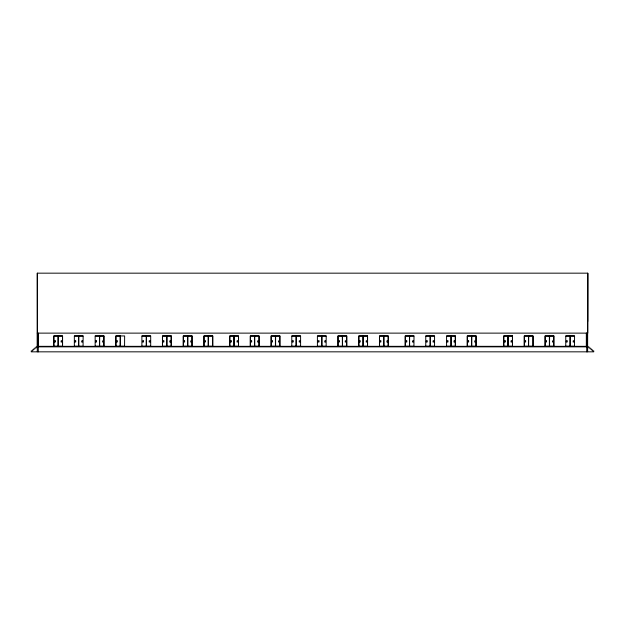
<?xml version="1.0" encoding="UTF-8"?>
<svg xmlns="http://www.w3.org/2000/svg" width="625" height="625" viewBox="0 0 625 625"><rect width="100%" height="100%" fill="white"/><g stroke="black" fill="none" stroke-linecap="round" stroke-linejoin="round"><path stroke-width="0.94" d="M587.719 321.492L587.719 273.164L587.633 351.836M37.227 333.125L587.773 333.125L587.773 273.164L37.227 273.164L37.281 351.836M58.266 336.023L62.5 336.023L62.5 346.25L58.266 346.25M74.414 336.023L78.656 336.023L78.656 346.25L74.414 346.25M78.805 336.016L83.07 336.016M95.242 336.039L99.461 336.039M120.164 336.023L115.914 336.023L115.914 346.258L120.164 346.258M141.977 336.031L146.203 336.031M150.609 336.023L146.375 336.023L146.375 346.25L150.609 346.25M166.766 336.023L162.523 336.023L162.523 346.25L166.766 346.25L166.844 335.945M254.758 336.016L259.023 336.016L259.023 346.258L254.758 346.258M291.867 336.023L296.117 336.023L296.125 346.398M296.266 336.016L300.523 336.016M317.492 336.031L321.719 336.031M326.125 336.023L321.891 336.023L321.891 346.25L326.125 346.25L326.211 335.945L317.406 335.945L317.406 346.328M342.281 336.023L338.039 336.023L338.039 346.25L342.281 346.25M383.93 336.016L388.195 336.016L388.195 346.258L383.93 346.258L383.859 335.945M409.688 336.023L413.93 336.023M425.844 336.023L430.078 336.023M434.492 336.016L430.234 336.016L430.234 346.258L434.492 346.258M446.664 336.039L450.883 336.039M471.586 336.023L467.336 336.023L467.336 346.258L471.586 346.258M528.727 336.016L532.984 336.016L532.984 346.258L528.727 346.258M565.836 336.023L570.086 336.023L570.094 346.398M570.227 336.016L574.492 336.016M78.805 346.258L83.07 346.258L83.141 335.945L74.336 335.945L74.336 346.328M95.242 346.242L99.461 346.242M141.977 346.242L146.203 346.242M234.219 346.25L238.461 346.25L238.461 336.023L234.219 336.023L234.219 346.25L234.141 335.945M291.867 346.258L296.117 346.258M296.266 346.258L300.523 346.258M317.492 346.242L321.719 346.242M342.43 346.258L346.688 346.258L346.688 336.016L342.43 336.016L342.43 346.258L342.359 335.945M388.266 346.328L388.266 335.945L379.461 335.945L379.461 346.328L383.789 346.258M409.688 346.25L413.93 346.25L414.008 335.945L405.203 335.945L405.203 346.328M425.844 346.25L430.078 346.25M446.664 346.242L450.883 346.242M528.578 346.25L524.336 346.25L524.336 336.023L528.578 336.023L528.578 346.25L528.656 335.945M565.836 346.258L570.086 346.258L570.156 335.945M570.227 346.258L574.492 346.258L574.562 335.945L565.758 335.945L565.758 346.328M38.289 346.328L586.711 346.328M38.289 346.852L586.711 346.852M587.195 333.125L587.195 346.328L587.883 346.328L587.883 347.062L589.055 347.062L589.055 348.016L590.227 348.016L590.227 348.969L591.406 348.969L591.406 349.922L592.578 349.922L592.578 350.875L593.75 350.875L593.75 351.836L31.25 351.836L31.25 350.875L32.422 350.875L32.422 349.922L33.594 349.922L33.594 348.969L34.773 348.969L34.773 348.016L35.945 348.016L35.945 347.062L37.117 347.062L37.117 346.328L37.789 346.328L37.789 333.125M586.711 333.125L586.711 351.836M586.328 333.125L586.328 346.328M553.875 346.328L553.875 335.945L545.07 335.945L545.07 346.328M549.477 335.945L549.477 346.328M533.055 346.328L533.055 335.945L524.258 335.945L524.258 346.328M512.508 346.328L512.508 335.945L503.703 335.945L503.703 346.328M508.102 335.945L508.102 346.328M476.062 346.328L476.062 335.945L467.258 335.945L467.258 346.328M471.664 335.945L471.594 346.398M455.383 346.328L455.383 335.945L446.578 335.945L446.578 346.328M450.977 335.945L450.977 346.328M434.562 346.328L434.562 335.945L425.758 335.945L425.758 346.328M430.164 335.945L430.164 346.328M409.609 335.945L409.609 346.328M383.797 346.398L383.789 336.023L379.539 336.023L379.539 346.258M367.578 346.328L367.578 335.945L358.773 335.945L358.773 346.328M363.18 335.945L363.18 346.328M346.758 346.328L346.758 335.945L337.961 335.945L337.961 346.328M321.805 335.945L321.805 346.328M300.594 346.328L300.594 335.945L291.789 335.945L291.789 346.328M296.195 335.945L296.195 346.328M279.906 346.328L279.906 335.945L271.109 335.945L271.109 346.328M275.508 335.945L275.508 346.328M259.094 346.328L259.094 335.945L250.289 335.945L250.289 346.328M254.688 335.945L254.688 346.328M238.539 346.328L238.539 335.945L229.734 335.945L229.734 346.328M212.75 346.328L212.75 335.945L203.945 335.945L203.945 346.328M208.344 335.945L208.344 346.328L204.023 346.258L204.023 336.023L208.273 336.023L208.281 346.398M192.062 346.328L192.062 335.945L183.258 335.945L183.258 346.328M187.664 335.945L187.664 346.328M171.25 346.328L171.25 335.945L162.445 335.945L162.445 346.328M150.695 346.328L150.695 335.945L141.891 335.945L141.891 346.328M146.289 335.945L146.289 346.328M120.312 336.016L120.312 346.258L124.57 346.258L124.641 335.945L115.836 335.945L115.836 346.328M120.234 335.945L120.172 346.398M103.953 346.328L103.953 335.945L95.148 335.945L95.148 346.328M99.555 335.945L99.555 346.328M78.734 335.945L78.734 346.328M62.586 346.328L62.586 335.945L53.781 335.945L53.781 346.328M58.18 335.945L58.18 346.328M38.289 333.125L38.289 351.836M37.359 273.164L37.359 346.328M58.094 336.031L53.867 336.031L53.867 346.242L58.094 346.242L58.094 336.031M103.852 336.047L99.648 336.047L99.648 346.234L103.852 346.234L103.852 336.047M171.18 336.016L166.914 336.016L166.914 346.258L171.18 346.258L171.18 336.016M187.57 336.039L183.352 336.039L183.352 346.242L187.57 346.242L187.57 336.039M191.961 336.047L187.758 336.047L187.758 346.234L191.961 346.234L191.961 336.047M212.68 336.016L208.422 336.016L208.422 346.258L212.68 346.258L212.68 336.016M234.047 336.031L229.828 336.031L229.828 346.242L234.047 346.242L234.047 336.031M254.609 336.023L250.367 336.023L250.367 346.25L254.609 346.25L254.609 336.023M275.414 336.039L271.195 336.039L271.195 346.242L275.414 346.242L275.414 336.039M279.812 336.047L275.609 336.047L275.609 346.234L279.812 346.234L279.812 336.047M363.086 336.039L358.867 336.039L358.867 346.242L363.086 346.242L363.086 336.039M367.477 336.047L363.273 336.047L363.273 346.234L367.477 346.234L367.477 336.047M409.516 336.031L405.297 336.031L405.297 346.242L409.516 346.242L409.516 336.031M455.281 336.047L451.078 336.047L451.078 346.234L455.281 346.234L455.281 336.047M475.992 336.016L471.734 336.016L471.734 346.258L475.992 346.258L475.992 336.016M508.016 336.031L503.789 336.031L503.789 346.242L508.016 346.242L508.016 336.031M512.422 336.023L508.188 336.023L508.188 346.25L512.422 346.25L512.422 336.023M549.383 336.039L545.164 336.039L545.164 346.242L549.383 346.242L549.383 336.039M553.773 336.047L549.57 336.047L549.57 346.234L553.773 346.234L553.773 336.047M55.336 340.891L54.5 340.891L54.5 342.031L55.336 342.031L55.336 340.891M61.938 340.891L61.102 340.891L61.102 342.031L61.938 342.031L61.938 340.891M75.711 340.891L74.875 340.891L74.875 342.031L75.711 342.031L75.711 340.891M82.492 340.891L81.648 340.891L81.648 342.031L82.492 342.031L82.492 340.891M96.484 340.891L95.648 340.891L95.648 342.031L96.484 342.031L96.484 340.891M103.438 340.891L102.602 340.891L102.602 342.031L103.438 342.031L103.438 340.891M117.211 340.891L116.375 340.891L116.375 342.031L117.211 342.031L117.211 340.891M143.445 340.891L142.609 340.891L142.609 342.031L143.445 342.031L143.445 340.891M150.047 340.891L149.211 340.891L149.211 342.031L150.047 342.031L150.047 340.891M163.82 340.891L162.984 340.891L162.984 342.031L163.82 342.031L163.82 340.891M170.594 340.891L169.758 340.891L169.758 342.031L170.594 342.031L170.594 340.891M184.594 340.891L183.758 340.891L183.758 342.031L184.594 342.031L184.594 340.891M191.547 340.891L190.711 340.891L190.711 342.031L191.547 342.031L191.547 340.891M205.32 340.891L204.484 340.891L204.484 342.031L205.32 342.031L205.32 340.891M231.289 340.891L230.453 340.891L230.453 342.031L231.289 342.031L231.289 340.891M237.891 340.891L237.055 340.891L237.055 342.031L237.891 342.031L237.891 340.891M251.664 340.891L250.828 340.891L250.828 342.031L251.664 342.031L251.664 340.891M258.445 340.891L257.609 340.891L257.609 342.031L258.445 342.031L258.445 340.891M272.438 340.891L271.602 340.891L271.602 342.031L272.438 342.031L272.438 340.891M279.391 340.891L278.555 340.891L278.555 342.031L279.391 342.031L279.391 340.891M293.164 340.891L292.328 340.891L292.328 342.031L293.164 342.031L293.164 340.891M300.078 340.891L299.242 340.891L299.242 342.031L300.078 342.031L300.078 340.891M318.961 340.891L318.125 340.891L318.125 342.031L318.961 342.031L318.961 340.891M325.562 340.891L324.727 340.891L324.727 342.031L325.562 342.031L325.562 340.891M339.336 340.891L338.5 340.891L338.5 342.031L339.336 342.031L339.336 340.891M346.109 340.891L345.273 340.891L345.273 342.031L346.109 342.031L346.109 340.891M360.109 340.891L359.273 340.891L359.273 342.031L360.109 342.031L360.109 340.891M367.062 340.891L366.227 340.891L366.227 342.031L367.062 342.031L367.062 340.891M380.836 340.891L380 340.891L380 342.031L380.836 342.031L380.836 340.891M387.75 340.891L386.906 340.891L386.906 342.031L387.75 342.031L387.75 340.891M406.758 340.891L405.922 340.891L405.922 342.031L406.758 342.031L406.758 340.891M413.359 340.891L412.523 340.891L412.523 342.031L413.359 342.031L413.359 340.891M427.133 340.891L426.297 340.891L426.297 342.031L427.133 342.031L427.133 340.891M433.914 340.891L433.078 340.891L433.078 342.031L433.914 342.031L433.914 340.891M447.906 340.891L447.07 340.891L447.07 342.031L447.906 342.031L447.906 340.891M454.859 340.891L454.023 340.891L454.023 342.031L454.859 342.031L454.859 340.891M468.641 340.891L467.805 340.891L467.805 342.031L468.641 342.031L468.641 340.891M475.547 340.891L474.711 340.891L474.711 342.031L475.547 342.031L475.547 340.891M505.258 340.891L504.422 340.891L504.422 342.031L505.258 342.031L505.258 340.891M511.859 340.891L511.023 340.891L511.023 342.031L511.859 342.031L511.859 340.891M525.633 340.891L524.797 340.891L524.797 342.031L525.633 342.031L525.633 340.891M546.406 340.891L545.57 340.891L545.57 342.031L546.406 342.031L546.406 340.891M553.359 340.891L552.523 340.891L552.523 342.031L553.359 342.031L553.359 340.891M567.133 340.891L566.297 340.891L566.297 342.031L567.133 342.031L567.133 340.891M574.047 340.891L573.203 340.891L573.203 342.031L574.047 342.031L574.047 340.891"/></g></svg>
